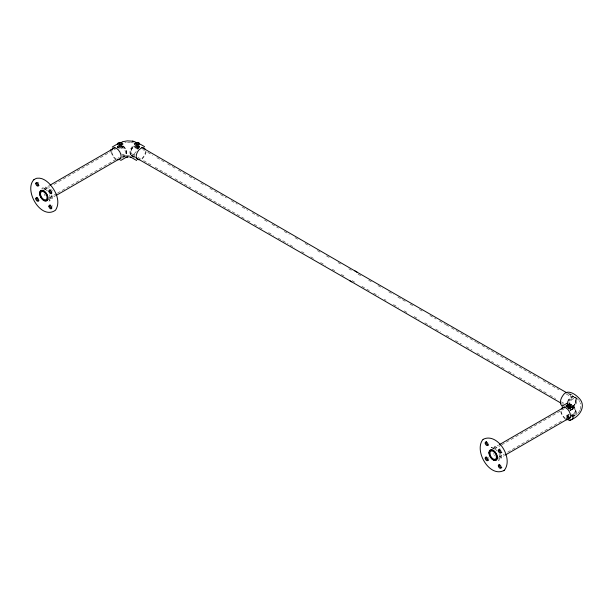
<?xml version="1.0" encoding="UTF-8"?>
<svg xmlns="http://www.w3.org/2000/svg" width="613" height="613" viewBox="0 0 613 613"><rect width="100%" height="100%" fill="white"/><g stroke="black" fill="none" stroke-linecap="round" stroke-linejoin="round"><path stroke-width="0.46" stroke-dasharray="3.06 2.3" d="M572.251 417.062L572.251 415.361M572.251 405.599L572.182 409.4L570.098 410.633M566.941 408.787L567.263 405.913A2.49 0.82 -15.7 0 1 568.481 405.231L570.918 404.932A2.452 1.862 -25.5 0 1 571.814 405.4L572.251 408.917M569.079 414.633L568.274 414.695A2.452 1.854 25 0 0 567.27 415.285L566.941 418.549A2.659 1.532 0 0 1 567.048 418.181M566.45 405.53L566.443 406.725M122.845 146.285L122.5 147.319A2.452 1.854 25 0 1 121.474 147.894L118.876 147.495A2.483 0.812 15.9 0 1 117.826 146.867L117.535 146.415M146.208 151.786L144.691 155.94L141.848 159.334M568.32 404.626L568.32 407.653M572.243 406.595L571.078 407.936L568.649 407.745M580.243 409.354L580.795 405.883L580.243 402.925M579.676 410.626L579.883 410.174M578.94 411.821L579.423 411.047M568.626 404.182L568.535 404.243A6.421 3.709 60 0 1 574.251 407.392A6.421 3.709 60 0 1 575.584 414.534M578.044 412.917L578.641 412.189M577.331 413.606L576.212 414.526M571.745 416.909L572.251 416.242L571.714 415.507M572.335 409.714L570.282 409.921M568.535 404.243L568.864 404.013L568.404 404.304M572.565 416.963L575.025 415.537M43.262 189.072L49.025 185.739M118.707 146.99L119.796 146.361L121.274 146.591L121.673 147.449L120.585 148.078L119.106 147.848L118.707 144.277M44.098 190.137L49.868 186.804M53.982 184.429L116.623 148.262M117.443 147.787L119.918 146.361A4.651 2.682 60 0 0 118.784 148.576A2.659 1.532 0 0 0 119.313 148.668M135.619 146.99L136.707 146.361L138.186 146.591L138.584 147.449L137.496 148.078L136.017 147.848L135.619 144.277M49.224 197.884L56.641 193.608M57.469 193.126L119.282 157.441M122.577 155.541L124.224 154.591M47.477 200.053L50.488 198.321M49.239 199.424L55.009 196.099M122.585 157.081L125.06 155.656M122.293 158.016L124.707 156.614M565.615 405.653L568.029 404.258M492.66 448.532L498.43 445.199M566.014 406.189L568.489 404.756M492.484 449.03L493.986 448.157M568.113 408.082L568.113 405.369L569.201 404.741L570.68 404.971L571.078 409.446L569.99 410.066L569.99 406.45L571.078 405.829M494.323 449.122L500.921 445.314M501.74 444.839L564.374 408.679M567.676 406.771L569.324 405.821M568.113 416.94L568.113 415.131L569.201 414.503L569.201 417.215M498.63 457.352L504.399 454.018M507.694 452.118L562.918 420.234M566.213 418.334L571.155 415.476M571.983 415.001L573.63 414.051M498.645 458.892L504.415 455.559M571.99 416.541L574.465 415.116M572.052 409.852C574.22 406.396 573.278 410.442 570.105 410.695M47.462 190.98L44.366 188.482L41.707 188.306L45.347 186.896L48.94 188.727M497.319 451.022L494.3 448.218L492.729 447.582L491.113 447.766L494.745 446.356L498.346 448.187M126.393 155.526L130.898 155.526M124.891 142.714L126.224 142.515M127.427 142.408L130.469 142.454M131.067 142.515L133.596 142.959M568.113 405.369L568.512 406.22L569.99 406.45M571.078 409.446L570.68 408.587L569.201 408.358L569.201 404.741M567.745 393.347L575.209 397.638M131.488 155.181L134.806 157.089M570.09 393.875L573.308 395.737M358.046 274.157L362.053 276.463M368.666 280.271L372.804 282.647M377.96 285.62L382.727 288.363M388.749 291.826L393.485 294.554M397.875 297.083L405.346 301.381M410.028 304.071L413.331 305.979M419.453 309.504L424.089 312.17M429.874 315.503L436.05 319.059M439.368 320.967L445.59 324.545M446.003 324.79L449.321 326.698M451.383 327.878L476.194 342.161M476.707 342.46L480.025 344.368M481.987 345.494L539.057 378.351M543.087 380.673L558.903 389.776M566.32 394.044L574.619 398.825M132.079 153.993L134.569 155.426M137.864 157.326L140.377 158.775M143.657 160.66L151.993 165.456M155.235 167.326L171.908 176.919M175.088 178.751L190.995 187.907M195.141 190.298L244.097 218.473M247.414 220.389L252.012 223.032M254.058 224.212L257.376 226.12M259.452 227.316L264.011 229.944M268.555 232.557L273.513 235.415M278.118 238.059L288.079 243.79M290.056 244.932L294.715 247.614M301.634 251.598L304.117 253.031M310.737 256.839L314.867 259.215M320.66 262.548L325.419 265.283M332.238 269.214L334.721 270.647M341.341 274.455L345.471 276.831M132.071 156.07L131.757 155.886A6.421 3.709 -60 0 0 134.73 155.97M132.584 156.614L134.998 158.016M137.006 146.17L139.488 147.61M142.798 149.526L144.453 150.484M147.764 152.399L152.737 155.281M156.859 157.671L164.322 161.985M167.617 163.893L175.088 168.223M178.375 170.123L185.823 174.437M189.133 176.352L194.957 179.724M200.712 183.057L205.715 185.954M209.815 188.329L217.263 192.643M220.573 194.559L226.412 197.938M231.323 200.788L237.177 204.175M242.081 207.018L247.874 210.366M252.081 212.803L258.632 216.596M264.425 219.952L267.804 221.906M271.942 224.304L278.486 228.097M284.279 231.453L289.244 234.327M295.037 237.675L298.439 239.645M305.059 243.484L309.925 246.303M317.373 250.617L320.683 252.533M326.476 255.882L329.894 257.858M338.062 262.594L340.544 264.027M348.812 268.823L351.295 270.256M352.092 280.647L356.107 282.968M361.9 286.325L366.153 288.784M366.865 289.206L369.348 290.639M373.601 293.098L378.566 295.972M384.251 299.267L386.014 300.286M393.462 304.6L398.427 307.473M404.212 310.829L408.35 313.22M414.143 316.576L419.108 319.45M424.901 322.806L431.521 326.637M435.659 329.035L440.624 331.909M446.341 335.219L451.375 338.138M455.513 340.529L461.305 343.885M466.271 346.759L472.064 350.115M476.975 352.958L482.814 356.345M486.952 358.735L493.572 362.574M496.882 364.49L504.33 368.796M508.43 371.171L514.261 374.551M519.196 377.409L525.012 380.78M528.299 382.681L535.77 387.002M539.065 388.91L546.528 393.232M549.823 395.14L555.631 398.504M561.416 401.852L563.899 403.293M567.209 405.208L570.519 407.124M561.669 403.523L563.332 404.488M566.627 406.396L569.937 408.312M568.404 407.974L568.864 408.266L568.535 408.043A6.421 3.709 -60 0 0 574.251 404.886A6.421 3.709 -60 0 0 575.584 397.745M576.212 397.753L578.641 400.09M564.849 418.794L561.646 414.725L560.412 410.58M115.443 159.334L112.6 155.94L111.083 151.786M578.94 400.458L579.423 401.231M567.109 406.856L566.941 406.388M568.113 415.131L568.512 418.702M579.676 401.653L579.883 402.105M499.089 454.302L499.71 458.225L498.384 460.7L501.572 458.172L501.779 454.141M49.684 194.834L50.304 198.765L48.979 201.24L52.166 198.712L52.373 194.681M566.083 418.418L566.06 418.395M134.446 146.308L134.799 147.319A2.452 1.862 -25.5 0 0 135.642 147.856L138.369 147.518A2.49 0.82 -15.6 0 0 139.526 146.829L139.756 146.392A6.643 3.839 -60 0 1 139.871 147.02M566.948 416.058L567.286 417.177A2.483 1.862 -23 0 0 567.96 417.652M570.68 404.971L570.68 408.587M568.512 406.22L568.512 409.836M566.941 415.361L566.941 418.825M138.584 144.737L138.584 147.449M137.496 146.269L137.496 148.078M136.017 144.231L136.017 147.848M121.673 144.737L121.673 147.449M120.585 146.269L120.585 148.078M119.106 144.231L119.106 147.848M139.572 146.453A6.421 3.709 -60 0 1 139.718 147.12M131.435 155.556A6.421 3.709 -60 0 1 134.078 146.063M134.875 156.085A6.643 3.839 -60 0 1 131.78 156.154M131.343 155.771A6.643 3.839 -60 0 1 133.902 146.032M125.665 155.756A6.421 3.709 60 0 1 122.569 155.97M117.527 147.856A6.421 3.709 60 0 1 117.719 146.453M123.221 146.063A6.421 3.709 60 0 1 125.857 155.556M125.512 156.154A6.643 3.839 60 0 1 122.424 156.085M117.374 147.764A6.643 3.839 60 0 1 117.566 146.346M123.397 146.032A6.643 3.839 60 0 1 125.949 155.771M116.784 159.342A6.643 3.839 60 0 1 111.788 151.855M145.557 151.02A6.643 3.839 -60 0 1 141.212 158.936M138.76 148.423A2.659 1.532 0 0 1 135.335 148.361A2.659 1.532 0 0 1 134.852 146.407M139.35 146.407A2.659 1.532 0 0 1 139.741 147.051M122.439 146.407A2.659 1.532 0 0 1 122.355 148.108A2.659 1.532 0 0 1 119.596 148.714M117.796 147.886A2.659 1.532 0 0 1 117.941 146.407M500.867 454.386A5.647 3.257 60 0 1 498.721 458.126M495.158 456.072A5.647 3.257 60 0 1 494.53 455.26M493.986 454.371A5.647 3.257 60 0 1 493.542 453.436M493.212 449.153A5.647 3.257 60 0 1 497.304 448.593M487.994 457.091A1.992 1.149 60 0 1 488.385 457.543M488.898 458.654A1.992 1.149 60 0 1 488.967 459.198M567.393 406.312A5.977 3.456 60 0 1 572.213 405.553A5.977 3.456 60 0 1 575.684 412.794A5.977 3.456 60 0 1 571.477 414.817M568.32 407.047A4.651 2.682 60 0 1 572.251 406.695A4.651 2.682 60 0 1 574.703 412.518A4.651 2.682 60 0 1 571.01 413.423M574.856 396.895A6.421 3.709 -60 0 1 575.431 397.492M567.362 406.94A6.421 3.709 -60 0 1 566.948 405.339M567.684 401.638A6.421 3.709 -60 0 1 573.837 396.504M575.707 397.546A6.643 3.839 -60 0 1 574.327 405.001A6.643 3.839 -60 0 1 568.397 408.22M567.201 407.063A6.643 3.839 -60 0 1 566.78 405.055M567.592 401.53A6.643 3.839 -60 0 1 573.822 396.289M574.626 415.53A6.421 3.709 60 0 1 571.638 415.269M566.948 406.94A6.421 3.709 60 0 1 567.883 404.657M575.431 414.786A6.421 3.709 60 0 1 574.856 415.392M574.55 415.813A6.643 3.839 60 0 1 571.477 415.361M566.78 407.224A6.643 3.839 60 0 1 567.592 404.641M568.542 404.005A6.643 3.839 60 0 1 574.366 407.331A6.643 3.839 60 0 1 575.745 414.656M565.485 418.395A6.643 3.839 60 0 1 561.14 410.48M569.722 393.791A6.643 3.839 -60 0 1 568.764 401.638M568.764 393.155A6.643 3.839 -60 0 1 569.278 393.408M568.182 407.553A2.659 1.532 0 0 1 572.121 408.373A2.659 1.532 0 0 1 569.799 410.381M568.289 407.591A2.452 0.736 17.1 0 1 567.945 407.43M568.443 404.212A2.659 1.532 0 0 1 572.159 405.201A2.659 1.532 0 0 1 569.791 407.124A2.659 1.532 0 0 1 566.956 405.423M567.002 405.254A2.659 1.532 0 0 1 567.515 404.641M571.676 414.403A2.659 1.532 0 0 1 571.676 416.319M569.002 416.855A2.659 1.532 0 0 1 566.956 415.53A2.659 1.532 0 0 1 568.443 413.982M123.167 146.392A5.977 3.456 60 0 1 126.301 152.913A5.977 3.456 60 0 1 123.167 155.825M117.842 148.032A5.977 3.456 60 0 1 117.987 146.852M121.604 146.446A4.651 2.682 60 0 1 125.358 152.376A4.651 2.682 60 0 1 121.604 153.963M51.461 194.926A5.647 3.257 60 0 1 49.316 198.666M45.124 195.8A5.647 3.257 60 0 1 44.136 193.976M44.136 189.118A5.647 3.257 60 0 1 48.626 189.701M51.277 189.724A1.992 1.149 60 0 1 51.714 190.053M52.105 190.513A1.992 1.149 60 0 1 52.419 191.049M52.105 205.661A1.992 1.149 60 0 1 52.419 206.198M38.159 182.145A1.992 1.149 60 0 1 38.588 182.475M138.163 146.063A5.977 3.456 -60 0 1 138.163 148.951M135.067 154.062A5.977 3.456 -60 0 1 130.002 153.311A5.977 3.456 -60 0 1 133.19 145.626M569.937 400.68A5.977 3.456 -60 0 1 576.381 398.657A5.977 3.456 -60 0 1 573.515 407.193A5.977 3.456 -60 0 1 568.343 405.415M137.09 146.484A4.651 2.682 -60 0 1 135.327 152.683A4.651 2.682 -60 0 1 130.983 152.775A4.651 2.682 -60 0 1 133.396 146.561M572.327 406.902A4.651 2.682 -60 0 0 575.53 399.615A4.651 2.682 -60 0 0 569.852 402.404A4.651 2.682 -60 0 0 572.327 406.902"/><path stroke-width="0.92" d="M110.976 150.476L111.083 149.288M567.209 403.477L568.013 402.718L562.236 406.067M572.389 419.644L573.293 417.645L572.366 418.334M33.554 180.023C23.884 191.187 41.355 220.603 55.568 210.144C61.277 201.202 55.178 189.44 48.458 182.797C45.431 180.038 41.416 177.555 37.14 178.23C36.152 178.015 32.711 180.62 34.175 179.517M482.96 439.483C473.604 450.716 489.795 478.569 504.346 470.255C513.962 458.118 497.189 431.958 483.105 439.368M112.233 147.043L117.642 143.825M503.717 470.753L504.346 470.255M119.796 142.745L118.707 143.373L119.106 144.231L120.585 144.461L121.673 143.833L121.274 142.975L119.796 142.745L119.796 144.553M49.852 185.264L114.96 147.679M136.707 142.745L135.619 143.373L136.017 144.231L137.496 144.461L138.584 143.833L138.186 142.975L136.707 142.745L136.707 144.553M55.829 195.624L120.937 158.031M120.661 160.491L126.6 157.074L126.232 157.242L128.646 156.767L131.059 157.242L130.692 157.074L136.638 160.491M499.258 444.724L565.186 406.664M505.235 455.084L570.343 417.491M122.087 141.795L127.343 140.867L132.684 141.189M569.148 420.273C579.116 417.989 587.629 405.729 578.404 397.553C574.304 393.354 566.757 388.887 562.849 395.592C560.78 398.427 558.826 403.561 562.167 406.174M570.098 420.395L569.347 420.418M569.446 417.782L568.404 417.775M570.182 420.449L569.04 420.457M133.121 141.274L135.205 141.795M132.5 141.159L133.335 141.312M565.929 419.545L566.473 419.821M354.965 270.961L566.925 392.872M135.634 157.564L351.732 281.85M140.469 144.3L144.53 146.645M141.718 147.373L357.256 272.287M349.441 280.532L560.849 403.048M138.186 142.975L138.186 144.783M121.274 142.975L121.274 144.783M121.864 142.775A2.659 1.532 0 0 1 122.041 145.066A2.659 1.532 0 0 1 118.071 144.89A2.659 1.532 0 0 1 118.853 142.637M119.443 142.492A2.659 1.532 0 0 1 121.32 142.576M111.941 149.541A6.643 3.839 60 0 1 119.88 152.032A6.643 3.839 60 0 1 117.481 159.625M139.818 159.625A6.643 3.839 -60 0 1 137.419 152.032A6.643 3.839 -60 0 1 145.35 149.541M139.542 143.358A2.659 1.532 0 0 1 138.247 145.35A2.659 1.532 0 0 1 134.753 144.683A2.659 1.532 0 0 1 135.764 142.637M136.354 142.492A2.659 1.532 0 0 1 139.22 143.044M501.825 452.425A1.992 1.149 60 0 1 499.687 451.383A1.992 1.149 60 0 1 499.856 449.015M501.825 467.573A1.992 1.149 60 0 1 499.856 466.8A1.992 1.149 60 0 1 499.541 464.347M488.385 460.179A1.992 1.149 60 0 1 486.73 459.221A1.992 1.149 60 0 1 486.216 457.106M488.385 445.03A1.992 1.149 60 0 1 486.561 443.812A1.992 1.149 60 0 1 486.423 441.621M571.508 419.683A2.659 1.532 0 0 1 571.01 419.913M567.99 419.836A2.659 1.532 0 0 1 567.531 419.583M561.347 409.001A6.643 3.839 60 0 1 569.278 411.492A6.643 3.839 60 0 1 566.879 419.085M51.714 193.149A1.992 1.149 60 0 1 50.136 191.647A1.992 1.149 60 0 1 50.136 189.731M51.714 208.297A1.992 1.149 60 0 1 50.136 206.796A1.992 1.149 60 0 1 50.136 204.88M38.987 200.719A1.992 1.149 60 0 1 37.155 199.501A1.992 1.149 60 0 1 37.018 197.309M38.987 185.57A1.992 1.149 60 0 1 37.324 184.613A1.992 1.149 60 0 1 36.818 182.498M127.542 156.844L127.152 156.913L127.573 156.844M489.22 453.421A5.647 3.257 60 0 0 495.588 460.21A5.647 3.257 60 0 0 494.737 451.789A5.647 3.257 60 0 0 489.22 453.421M485.22 443.138A1.992 1.149 60 0 0 487.45 445.574A1.992 1.149 60 0 0 487.197 442.617A1.992 1.149 60 0 0 485.22 443.138M485.22 458.286A1.992 1.149 60 0 0 487.45 460.723A1.992 1.149 60 0 0 487.197 457.773A1.992 1.149 60 0 0 485.22 458.286M498.338 465.865A1.992 1.149 60 0 0 500.568 468.294A1.992 1.149 60 0 0 500.315 465.344A1.992 1.149 60 0 0 498.338 465.865M498.338 450.708A1.992 1.149 60 0 0 500.568 453.145A1.992 1.149 60 0 0 500.315 450.195A1.992 1.149 60 0 0 498.338 450.708M488.952 452.7A5.977 3.456 60 0 0 495.296 460.585A5.977 3.456 60 0 0 495.296 452.133A5.977 3.456 60 0 0 488.952 452.7M489.956 453.995A4.651 2.682 60 0 0 495.335 459.252A4.651 2.682 60 0 0 494.254 452.172A4.651 2.682 60 0 0 489.956 453.995M39.546 193.233A5.977 3.456 60 0 0 45.891 201.125A5.977 3.456 60 0 0 45.891 192.674A5.977 3.456 60 0 0 39.546 193.233M40.55 194.536A4.651 2.682 60 0 0 45.929 199.792A4.651 2.682 60 0 0 44.849 192.712A4.651 2.682 60 0 0 40.55 194.536M39.814 193.953A5.647 3.257 60 0 0 46.182 200.75A5.647 3.257 60 0 0 45.331 192.329A5.647 3.257 60 0 0 39.814 193.953M35.815 183.678A1.992 1.149 60 0 0 38.044 186.107A1.992 1.149 60 0 0 37.791 183.157A1.992 1.149 60 0 0 35.815 183.678M35.815 198.827A1.992 1.149 60 0 0 38.044 201.263A1.992 1.149 60 0 0 37.791 198.313A1.992 1.149 60 0 0 35.815 198.827M48.933 206.405A1.992 1.149 60 0 0 51.163 208.834A1.992 1.149 60 0 0 50.91 205.884A1.992 1.149 60 0 0 48.933 206.405M48.933 191.248A1.992 1.149 60 0 0 51.163 193.685A1.992 1.149 60 0 0 50.91 190.735A1.992 1.149 60 0 0 48.933 191.248"/></g></svg>
